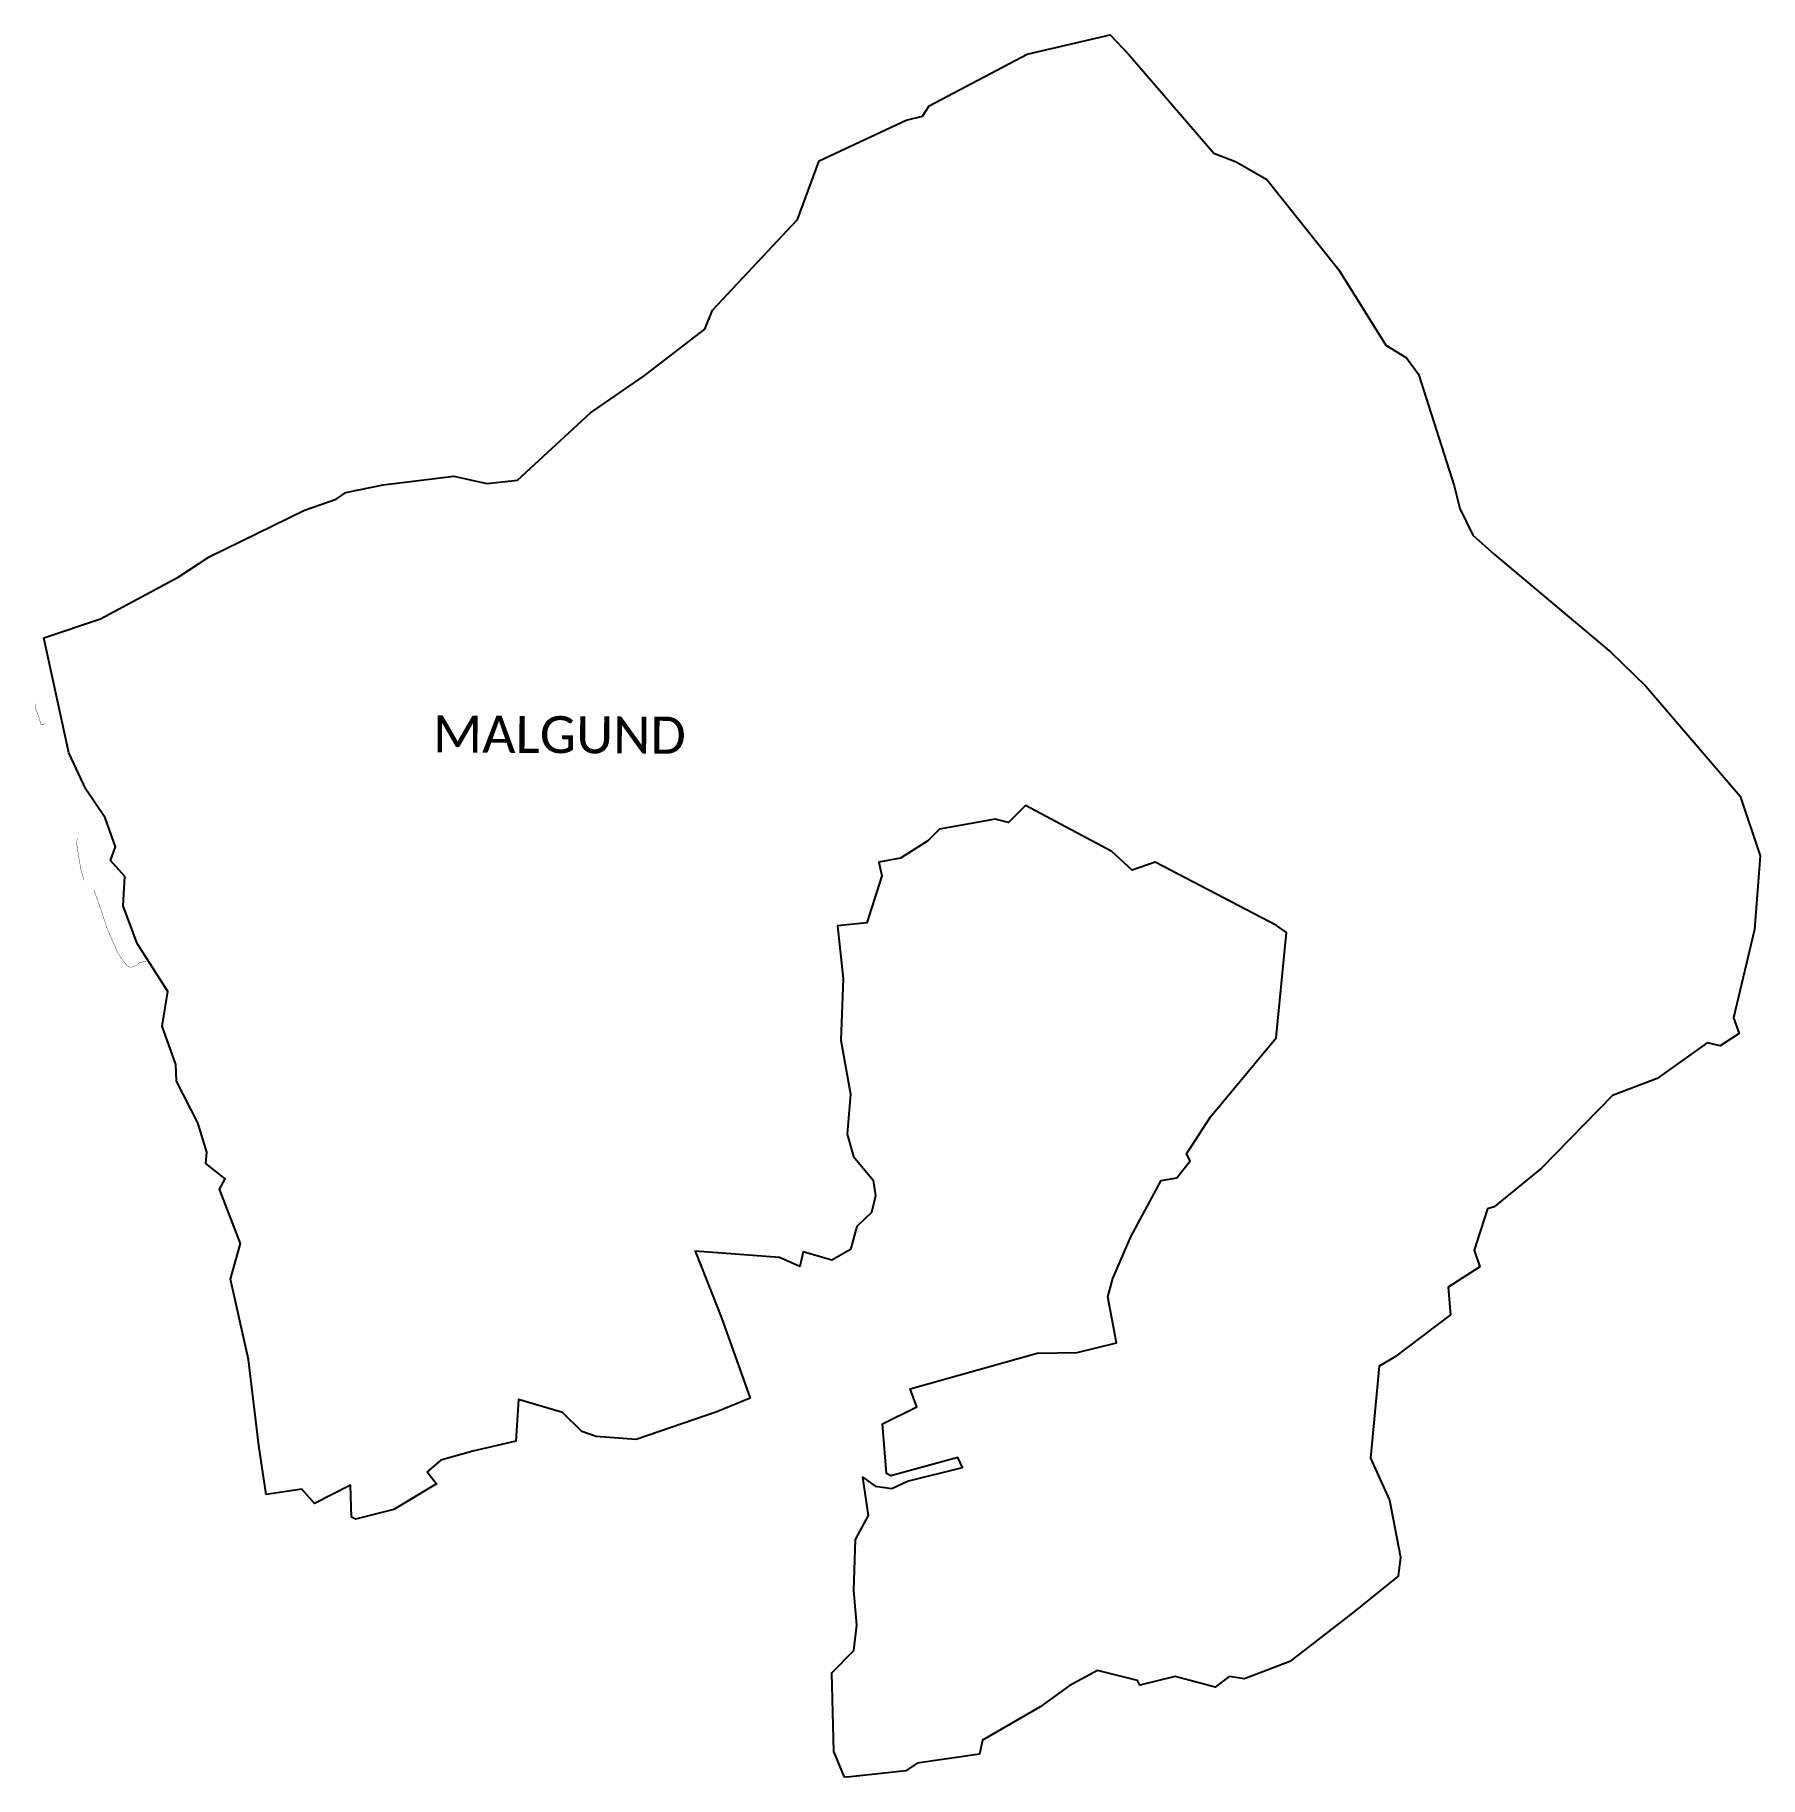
# Model space of a CAD drawing. Header units: metres. Extents: x 314327 to 319180, y 1897866 to 1902766.
import ezdxf

# ---------------------------------------------------------------- set-up
doc = ezdxf.new("R2010")
doc.units = ezdxf.units.M
for name, color, linetype in [('SEAWALL', 170, 'Continuous'), ('village', 3, 'Continuous'), ('VILLAGE NAME', 250, 'Continuous')]:
    doc.layers.add(name, color=color, linetype=linetype)
doc.styles.get("Standard").update_dxf_attribs({"font": 'simplex.shx'})

msp = doc.modelspace()

# ---------------------------------------------------------------- linework, layer by layer
at = {"layer": 'SEAWALL', "color": 30, "const_width": 1, "flags": 128}
for points in [[(314327.9, 1900884.4), (314329.1, 1900874.7), (314330.7, 1900867.2), (314333.5, 1900860.2), (314338.1, 1900849.8), (314344.4, 1900825.9), (314356.6, 1900828.1)], [(314447.3, 1900504), (314447.3, 1900502.2), (314445.3, 1900499.6), (314444.5, 1900498.3), (314444.4, 1900497.1), (314446.7, 1900480.5), (314448.5, 1900468.5), (314449.7, 1900460.3), (314457.3, 1900416.4), (314465.6, 1900387.9)], [(314494.4, 1900359.2), (314516.1, 1900296.9), (314529.3, 1900256.6), (314532.2, 1900248.4), (314537.8, 1900236.7), (314555, 1900197), (314561.5, 1900181.8), (314585, 1900150), (314587.3, 1900147.9), (314590.5, 1900145.7), (314595.6, 1900143.4), (314598.2, 1900143.7), (314606, 1900146.3), (314610.4, 1900147.5), (314616.5, 1900151.4), (314621.5, 1900155.9), (314626.7, 1900157.6), (314640, 1900160.2)]]:
    msp.add_lwpolyline(points, dxfattribs=at)
at = {"layer": 'village', "color": 3, "true_color": 0x00ff00}
msp.add_polyline3d([(319179.7, 1900457.1, 0), (319163.6, 1900249.2, 0), (319104.6, 1900001.4, 0), (319120.4, 1899956.9, 0), (319067.3, 1899922, 0), (319031, 1899931.3, 0), (318890, 1899831, 0), (318764.7, 1899782.4, 0), (318564.6, 1899578.4, 0), (318431.3, 1899470.1, 0), (318413.1, 1899464.1, 0), (318375.8, 1899348.2, 0), (318391.1, 1899301.3, 0), (318301.9, 1899243.4, 0), (318309.2, 1899166.4, 0), (318151.6, 1899047.2, 0), (318108.4, 1899021.6, 0), (318083.6, 1898762.6, 0), (318137.6, 1898645, 0), (318168.5, 1898484.3, 0), (318161.5, 1898431.4, 0), (318035, 1898328.6, 0), (317857.3, 1898191.2, 0), (317729.3, 1898142.2, 0), (317686.4, 1898149.2, 0), (317646.6, 1898118.9, 0), (317534.5, 1898149.1, 0), (317435, 1898124.6, 0), (317428.1, 1898137.5, 0), (317316.1, 1898166.2, 0), (317236.5, 1898122.8, 0), (317154.7, 1898063.9, 0), (316992.8, 1897970.3, 0), (316983.7, 1897930.3, 0), (316809.1, 1897905.1, 0), (316776.7, 1897884.1, 0), (316621.6, 1897866.6, 0), (316604.8, 1897865.9, 0), (316574.1, 1897937.7, 0), (316568.5, 1898159.3, 0), (316630.7, 1898222.1, 0), (316638.8, 1898293, 0), (316630.3, 1898390.9, 0), (316635.7, 1898534.6, 0), (316672.2, 1898601.3, 0), (316656.3, 1898709.5, 0), (316690.7, 1898684.6, 0), (316737.6, 1898677.2, 0), (316781.8, 1898698.7, 0), (316936.3, 1898736.4, 0), (316923.2, 1898764.9, 0), (316734.4, 1898713, 0), (316722.3, 1898720.2, 0), (316711, 1898859.6, 0), (316807.9, 1898907.7, 0), (316789, 1898958, 0), (317146.3, 1899058.5, 0), (317259, 1899060.2, 0), (317369.8, 1899087.4, 0), (317345.3, 1899216.8, 0), (317358.8, 1899268.4, 0), (317409.6, 1899385.7, 0), (317495.5, 1899543.3, 0), (317539.6, 1899551.2, 0), (317576.6, 1899598.8, 0), (317566.1, 1899619.2, 0), (317633.5, 1899722.7, 0), (317818.5, 1899944.9, 0), (317847.8, 1900241.6, 0), (317819.7, 1900261, 0), (317478.1, 1900438.6, 0), (317413.8, 1900416.3, 0), (317356.1, 1900469, 0), (317113.3, 1900597.9, 0), (317065.3, 1900550.1, 0), (317027.8, 1900560.2, 0), (316871.9, 1900532.2, 0), (316838.7, 1900499.1, 0), (316761.7, 1900450.6, 0), (316701.1, 1900439.3, 0), (316709.2, 1900400.5, 0), (316667.1, 1900268.2, 0), (316585, 1900260.3, 0), (316600.8, 1900110.5, 0), (316594.1, 1899938.4, 0), (316621.5, 1899786.4, 0), (316611.6, 1899674.1, 0), (316629.8, 1899611.5, 0), (316685.5, 1899545.1, 0), (316692, 1899500.2, 0), (316680.1, 1899453.3, 0), (316639.4, 1899414.3, 0), (316621.5, 1899349.6, 0), (316568.5, 1899319.6, 0), (316488.3, 1899343.1, 0), (316478.6, 1899302.2, 0), (316421.6, 1899327.2, 0), (316184.7, 1899345, 0), (316258.2, 1899157.6, 0), (316339.4, 1898931.2, 0), (316245.3, 1898893.3, 0), (316018.8, 1898815.1, 0), (315906.5, 1898824.2, 0), (315866.2, 1898838.2, 0), (315811.7, 1898890.9, 0), (315688, 1898928.3, 0), (315680.3, 1898810.3, 0), (315559, 1898782.5, 0), (315469.3, 1898757, 0), (315430.6, 1898724.1, 0), (315457.2, 1898690.7, 0), (315336.9, 1898618.9, 0), (315229.4, 1898591.4, 0), (315217.6, 1898596.9, 0), (315214.9, 1898687.3, 0), (315114.2, 1898635.4, 0), (315078.7, 1898675.5, 0), (314978.1, 1898660.8, 0), (314957.2, 1898798.6, 0), (314928.6, 1899040.3, 0), (314877.8, 1899266.5, 0), (314905.4, 1899366.3, 0), (314846.3, 1899519.1, 0), (314862.9, 1899548.5, 0), (314808, 1899591.5, 0), (314810.9, 1899623.2, 0), (314785.6, 1899705.7, 0), (314725.8, 1899822.9, 0), (314723.6, 1899869.5, 0), (314685.4, 1899978.1, 0), (314701.1, 1900075.3, 0), (314614.8, 1900209.9, 0), (314576, 1900315.8, 0), (314580.5, 1900398.9, 0), (314539.9, 1900443.3, 0), (314554.1, 1900482.2, 0), (314524.8, 1900563.3, 0), (314471, 1900643.8, 0), (314422.7, 1900746.8, 0), (314352.5, 1901069.5, 0), (314512.1, 1901123, 0), (314730.4, 1901240, 0), (314818.1, 1901297.4, 0), (315085.4, 1901429.1, 0), (315175.3, 1901459.3, 0), (315201.9, 1901478.7, 0), (315306.6, 1901499.9, 0), (315505.8, 1901524.6, 0), (315598.9, 1901503.7, 0), (315685.2, 1901513.5, 0), (315890.4, 1901702.7, 0), (316041, 1901806.5, 0), (316211.5, 1901937.6, 0), (316233, 1901991.4, 0), (316472, 1902246.5, 0), (316532.9, 1902411.5, 0), (316777.9, 1902525.2, 0), (316823.7, 1902537.2, 0), (316842.6, 1902565.9, 0), (317117.8, 1902711.5, 0), (317351.5, 1902765.5, 0), (317403, 1902711.1, 0), (317642.9, 1902433, 0), (317706.3, 1902408.7, 0), (317792.2, 1902358.4, 0), (317994.3, 1902104.4, 0), (318126.8, 1901892.8, 0), (318185.3, 1901857.4, 0), (318218.4, 1901811, 0), (318319, 1901497, 0), (318335, 1901433.2, 0), (318371.8, 1901358.5, 0), (318433, 1901304.4, 0), (318759.3, 1901029.8, 0), (318858, 1900933.9, 0), (319123.5, 1900624.5, 0)], close=True, dxfattribs=at)

# ---------------------------------------------------------------- texts
at = {"layer": 'VILLAGE NAME', "insert": (315447.2, 1900851.7), "char_height": 104.042, "attachment_point": 1, "rotation": 359.6762}
msp.add_mtext_dynamic_manual_height_columns('{\\fCalibri|b0|i0|c0|p34;MALGUND}', width=844.715, gutter_width=520.2, heights=[0], dxfattribs=at)

doc.saveas('drawing.dxf')
